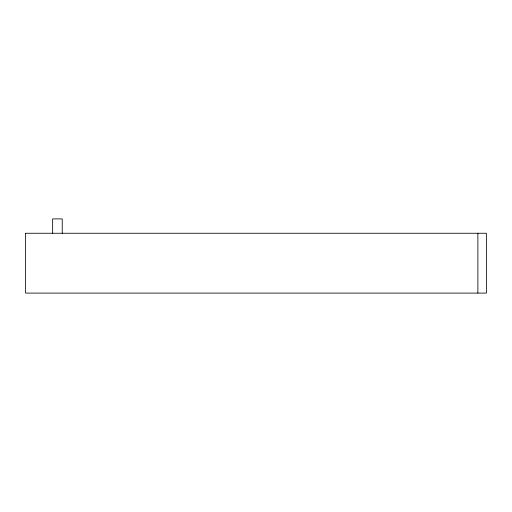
<?xml version="1.0" encoding="UTF-8"?>
<svg xmlns="http://www.w3.org/2000/svg" width="512" height="512" viewBox="0 0 512 512"><rect width="100%" height="100%" fill="white"/><g stroke="black" fill="none" stroke-linecap="round" stroke-linejoin="round"><path stroke-width="0.77" d="M477.875 233.261L477.875 293.101M62.227 233.261L62.227 218.899L52.646 218.899L52.646 233.261M25.6 233.261L25.6 293.101L486.4 293.101L486.4 233.261L25.6 233.261"/></g></svg>
